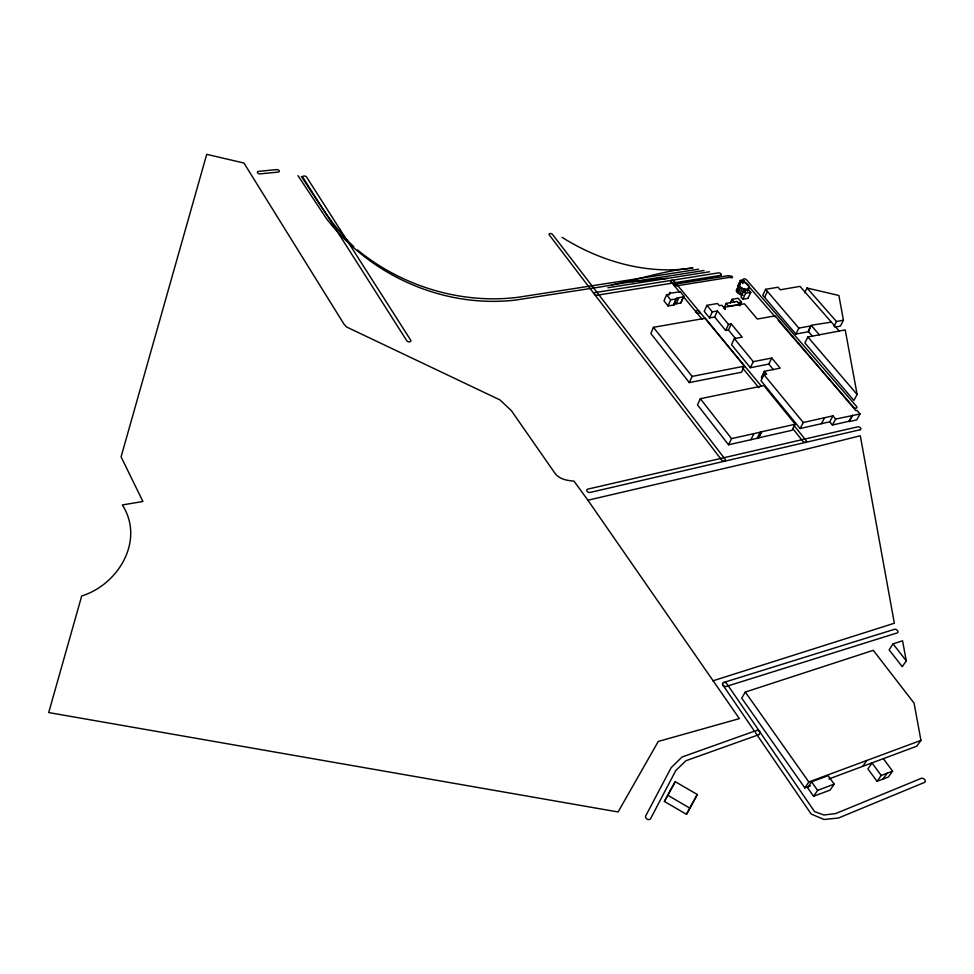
<?xml version="1.0" encoding="UTF-8"?>
<svg xmlns="http://www.w3.org/2000/svg" width="974" height="974" viewBox="0 0 974 974"><rect width="100%" height="100%" fill="white"/><g stroke="black" fill="none" stroke-linecap="round" stroke-linejoin="round"><path stroke-width="1.46" d="M669.966 292.492L669.856 294.209L666.581 294.745L664 300.881L668.067 305.946L674.166 304.911L676.406 298.056L683.431 296.9L683.736 295.999L680.217 291.676L671.914 293.04L669.966 292.492L668.943 294.939M674.166 304.911L673.813 304.18L680.814 303.011L683.736 295.999M653.457 327.313L650.851 333.498L689.3 382.587L741.494 372.238L744.404 366.151L705.322 318.255L653.457 327.313L692.1 376.414L689.3 382.587M668.067 305.946L670.66 299.809L676.772 298.787M673.813 304.18L675.895 299.286M676.199 303.778L678.817 297.667M680.814 303.011L683.431 296.9M723.938 308.21L726.129 303.377L728.369 306.067L738.402 304.874L724.291 307.285L725.386 309.476L721.892 305.252L719.311 305.69L717.521 303.523L706.929 305.325L704.239 311.4L709.559 317.926L714.685 317.049L717.412 310.974L728.491 324.403L731.243 323.916L742.188 337.162L734.347 338.599L731.523 344.674L750.37 367.709L768.79 364.081L771.749 358.042L780.174 368.16L764.298 371.325L761.327 377.388L761.838 378.009L764.821 371.958M709.559 317.926L712.286 311.85L717.412 310.974M737.574 286.417L740.313 280.415L742.943 280.013L743.819 281.072L742.724 283.471M730.317 302.963L731.961 299.335L738.195 298.263L741.518 302.208L739.863 305.812M742.992 295.353L739.656 294.379L736.417 291.141L739.497 283.117C742.882 280.853 748.823 283.495 749.274 287.561L747.606 291.165M736.417 291.141L740.447 282.497M740.118 283.884L741.202 281.486L743.819 281.072M737.074 292.31L739.814 286.307L739.497 283.117M738.195 293.43L740.934 287.427L739.814 286.307M739.656 294.379L742.407 288.365L740.934 287.427M741.324 295.037L744.075 289.035L747.472 289.229L749.274 287.561M714.685 317.049L725.703 330.478L728.491 324.403M747.91 298.361L750.796 292.346L748.921 290.155L743.771 291.043L741.007 297.046L742.87 299.249L748.02 298.336M744.647 291.75L745.755 289.351M738.986 304.862L740.094 302.451L741.518 302.208M725.703 330.478L728.442 329.979L731.243 323.916M742.87 299.249L745.634 293.247L750.796 292.346M747.435 289.875L749.091 286.283M758.442 437.886L792.081 430.277L795.247 424.226L763.872 385.631L700.318 398.707L697.469 404.88L728.54 444.765L758.527 437.996L761.534 431.786L758.527 437.996M839.198 331.05L800.031 286.368L780.259 289.789L778.08 287.233L765.601 289.315L762.788 295.28L795.855 334.07L808.542 331.696L811.123 325.279L831.358 322.102M764.614 297.387L767.427 291.421L765.601 289.315M750.37 367.709L753.304 361.646L771.749 358.042M728.54 444.765L731.571 438.617L761.619 431.896M764.298 371.325L766.708 374.15L763.993 374.698L761.011 380.749L800.092 428.548L829.69 421.803L832.94 415.825L835.668 419.051L860.03 413.962L856.998 410.395L855.878 410.651L775.158 315.856L757.322 319.046L744.501 303.815L739.254 304.716L737.33 301.465L726.129 303.377M804.694 292.724L807.02 288.012L838.87 295.463L843.435 320.239L840.379 326.12L834.828 327.154M736.307 290.033L737.72 288.499M795.855 334.07L798.826 328.104L811.537 325.766L819.353 334.812L845.225 329.906L857.132 394.507L853.881 400.436L804.877 342.933L807.884 336.98L819.353 334.812M750.893 439.724L753.973 433.613M808.724 330.028L810.526 326.473M757.102 438.3L760.195 432.2M834.048 326.229L836.483 321.517L843.435 320.239M686.5 814.337L697.299 794.504L675.262 781.684L671.768 787.796L664.39 801.432L686.5 814.337L697.299 794.504M800.092 428.548L803.282 422.521L832.94 415.825M821.362 423.751L824.588 417.761M664.39 801.432L675.262 781.684M829.69 421.803L832.405 425.029L835.668 419.051M832.405 425.029L849.06 421.231L852.36 415.289M849.06 421.231L852.652 415.63M860.03 413.962L856.718 419.904L849.352 421.572M828.85 778.981L916.692 746.23L920.941 740.386L914.075 703.131L873.276 650.328L745.293 692.051L741.713 698.151L804.853 787.929L810.49 785.823M893.048 643.899L889.116 649.828L902.253 666.703L906.258 660.798L902.569 640.795L893.048 643.899L906.258 660.798M804.853 787.929L808.822 781.976L920.941 740.386M811.561 781.818L807.58 787.759L813.582 796.294L830.104 790.06L834.17 784.143L828.119 775.681L811.561 781.818L817.6 790.364L813.582 796.294M862.721 766.355L866.836 760.451M881.239 775.462L872.059 763.019L867.907 768.912L877.026 781.331L881.239 775.462L892.598 771.152L883.418 758.795M877.026 781.331L882.931 779.078L887.156 773.222M892.598 771.152L888.361 777.009L882.931 779.078M817.6 790.364L834.17 784.143M712.871 680.838L894.351 623.238L860.298 435.768L797.889 451.279L587.906 500.222L573.978 481.095C566.929 480.596 559.173 479.171 554.778 473.023L511.411 410.699L500.003 399.937L346.537 326.972L344.102 324.33L243.938 163.035L206.707 154.342L121.08 456.879L142.91 501.488L122.322 504.958C145.053 540.266 118.426 584.57 81.706 595.966L48.7 712.566L618.088 811.963L658.278 741.433L739.363 718.629L587.906 500.222M723.56 682.518L894.388 629.338A2.435 1.583 32.6 0 1 897.517 630.592A2.435 1.583 32.6 0 1 897.188 632.917L726.275 686.439A2.581 1.838 30.7 0 1 722.927 685.099A2.581 1.838 30.7 0 1 723.572 682.518A2.581 1.838 30.7 0 1 726.908 683.87L814.568 811.598L823.858 814.995L835.57 813.607L921.319 778.336A2.691 1.826 37.2 0 1 924.716 779.626A2.691 1.826 37.2 0 1 924.472 782.426L838.468 818.014L824.028 819.487L811.172 814.045L755.824 733.179A2.642 1.899 32.9 0 1 756.433 730.476A2.642 1.899 32.9 0 1 759.842 731.851L759.282 734.542L685.939 760.718L675.81 770.519L650.632 818.61A2.812 2.192 33.2 0 1 647.174 819.158A2.812 2.192 33.2 0 1 645.762 815.81L671.196 767.609L682.08 757.005L754.46 731.17L722.927 685.087M761.534 431.786L795.247 424.226M297.971 175.661L326.765 219.028C370.619 275.8 443.45 308.21 515.112 300.138L596.137 287.622C628.656 282.996 659.617 271.015 692.453 268.02L692.952 267.935M692.1 376.414L744.404 366.151M740.094 302.451L738.402 302.756M767.427 291.421L798.826 328.104M612.098 284.871L704.019 270.516M607.898 287.72L709.449 271.783M698.492 269.226L518.85 297.167C461.761 304.667 401.824 286.344 357.482 249.928M631.919 281.778L667.628 278.345M692.453 268.02C647.065 275.021 600.508 261.482 562.12 237.376M742.407 288.365L744.075 289.035M667.884 795.32L690.091 808.286M353.83 246.763C332.536 226.37 317.573 200.814 301.38 176.464M807.02 288.012L836.483 321.517M775.219 316.891L743.515 280.354A1.948 1.096 23.6 0 1 743.929 278.856A1.948 1.096 23.6 0 1 746.498 279.842L856.536 406.377A2.094 1.23 27.3 0 1 856.243 408.143A2.094 1.23 27.3 0 1 853.504 407.095L778.202 320.312M812.426 336.213L808.128 331.221M807.884 336.98L857.132 394.507M743.771 291.043L745.634 293.247M731.961 299.335L734.226 301.989M740.313 280.415L741.202 281.486M674.239 281.364L761.132 385.887M671.123 281.912L679.803 292.334M768.79 364.081L773.441 369.694M793.883 425.309L806.119 440.552A2.167 1.315 27 0 1 805.644 442.391A2.167 1.315 27 0 1 802.819 441.234L792.592 428.365M683.699 297.021L702.096 319.216M742.529 367.989L758.892 387.725M728.442 329.979L735.711 338.806M706.929 305.325L712.286 311.85M734.347 338.599L753.304 361.646M763.993 374.698L803.282 422.521M666.581 294.745L670.66 299.809M700.318 398.707L731.571 438.617M745.293 692.051L808.822 781.976M860.164 429.729L590.11 492.442A2.338 1.583 22.9 0 1 587.03 491.225A2.338 1.583 22.9 0 1 587.797 489.131L857.717 426.843A2.131 1.254 27.7 0 1 860.48 427.927A2.131 1.254 27.7 0 1 860.164 429.729M720.516 275.374L597.086 295.219A2.045 1.218 20.8 0 1 594.384 294.16L549.312 234.977A1.985 1.144 19.5 0 1 550.018 233.517A1.985 1.144 19.5 0 1 552.623 234.551L725.143 459.265A2.228 1.412 25.7 0 1 724.607 461.213A2.228 1.412 25.7 0 1 721.685 460.057L594.384 294.16A2.045 1.218 20.8 0 1 595.041 292.577L718.41 272.878A1.96 1.108 23.1 0 1 720.979 273.889A1.96 1.108 23.1 0 1 720.516 275.374M728.041 275.703L674.848 284.177A1.327 0.767 22.4 0 0 674.495 285.199A1.327 0.767 22.4 0 0 676.248 285.893L729.246 277.407L731.547 277.724A1.303 0.731 23.4 0 0 732.485 277.054A1.303 0.731 23.4 0 0 731.011 276.056L728.041 275.703M276.506 169.598L258.658 171.363A2.094 1.205 13 0 0 257.562 172.8A2.094 1.205 13 0 0 260.253 173.859L278.126 172.081A2.082 1.193 13.4 0 0 279.185 170.657A2.082 1.193 13.4 0 0 276.506 169.598M339.768 229.024L306.603 177.073A2.07 1.181 13.9 0 0 303.949 176.002A2.07 1.181 13.9 0 0 302.877 177.414L406.718 340.656A2.228 1.412 16.5 0 0 409.616 341.837A2.228 1.412 16.5 0 0 410.638 340.072L339.768 229.024M670.976 281.73A1.997 1.144 22.3 0 0 674.251 282.716A1.997 1.144 22.3 0 0 672.815 280.475A1.997 1.144 22.3 0 0 670.976 281.73M696.191 312.082A2.021 1.181 23.1 0 0 699.502 313.068A2.021 1.181 23.1 0 0 697.993 310.743A2.021 1.181 23.1 0 0 696.191 312.082"/></g></svg>
